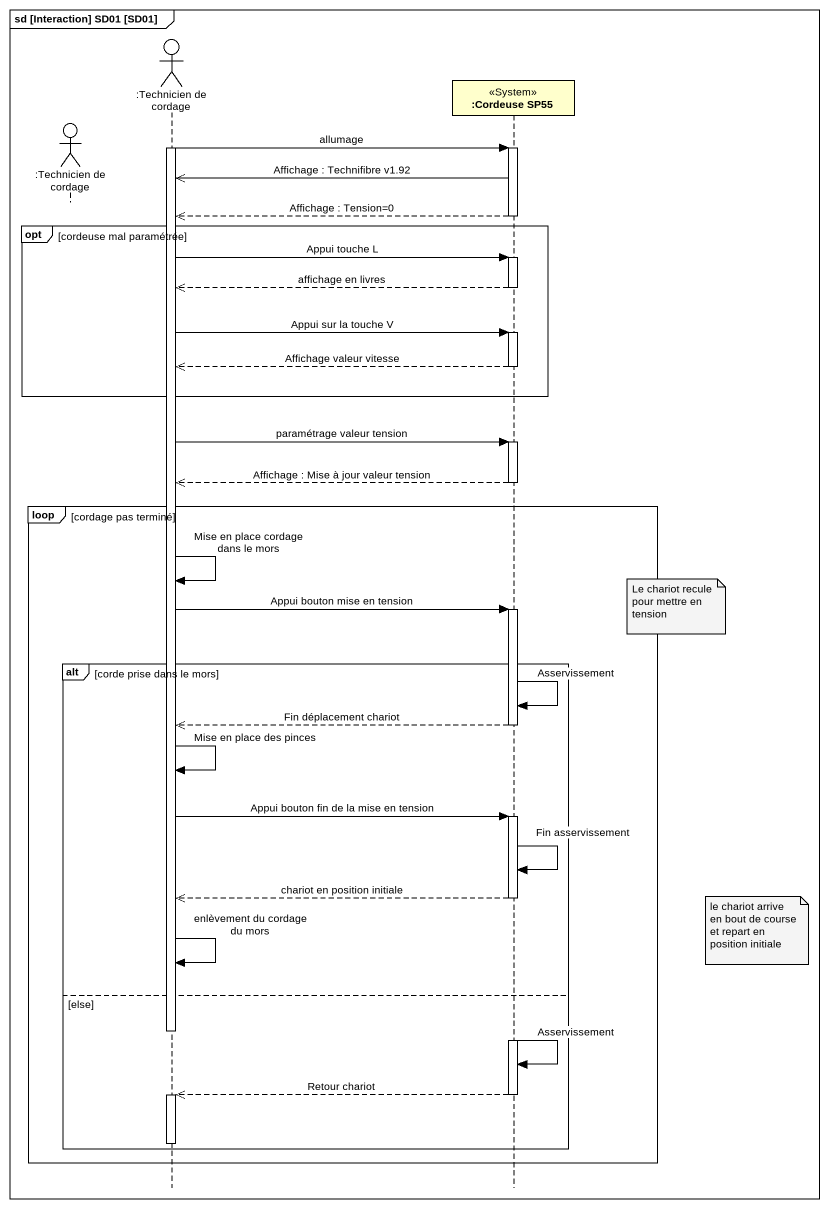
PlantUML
@startuml
mainframe sd [Interaction] SD01 [SD01]
hide footbox
actor ":Technicien de cordage" as Technicien_de_cordage
actor ":Technicien de cordage" as Technicien_de_cordage_2
participant ":Cordeuse SP55" as Cordeuse_SP55 <<System>>

activate Technicien_de_cordage_2
Technicien_de_cordage_2 -> Cordeuse_SP55 : allumage
activate Cordeuse_SP55
Cordeuse_SP55 ->> Technicien_de_cordage_2 : Affichage : Technifibre v1.92
Cordeuse_SP55 -->> Technicien_de_cordage_2 : Affichage : Tension=0
deactivate Cordeuse_SP55
opt cordeuse mal paramétrée
  Technicien_de_cordage_2 -> Cordeuse_SP55 : Appui touche L
  activate Cordeuse_SP55
  Cordeuse_SP55 -->> Technicien_de_cordage_2 : affichage en livres
  deactivate Cordeuse_SP55
  Technicien_de_cordage_2 -> Cordeuse_SP55 : Appui sur la touche V
  activate Cordeuse_SP55
  Cordeuse_SP55 -->> Technicien_de_cordage_2 : Affichage valeur vitesse
  deactivate Cordeuse_SP55
end
Technicien_de_cordage_2 -> Cordeuse_SP55 : paramétrage valeur tension
activate Cordeuse_SP55
Cordeuse_SP55 -->> Technicien_de_cordage_2 : Affichage : Mise à jour valeur tension
deactivate Cordeuse_SP55
loop cordage pas terminé
  Technicien_de_cordage_2 -> Technicien_de_cordage_2 : Mise en place cordage dans le mors
  note right of Cordeuse_SP55 : Le chariot recule pour mettre en tension
  Technicien_de_cordage_2 -> Cordeuse_SP55 : Appui bouton mise en tension
  activate Cordeuse_SP55
  alt corde prise dans le mors
    Cordeuse_SP55 -> Cordeuse_SP55 : Asservissement
    Cordeuse_SP55 -->> Technicien_de_cordage_2 : Fin déplacement chariot
    deactivate Cordeuse_SP55
    Technicien_de_cordage_2 -> Technicien_de_cordage_2 : Mise en place des pinces
    Technicien_de_cordage_2 -> Cordeuse_SP55 : Appui bouton fin de la mise en tension
    activate Cordeuse_SP55
    Cordeuse_SP55 -> Cordeuse_SP55 : Fin asservissement
    Cordeuse_SP55 -->> Technicien_de_cordage_2 : chariot en position initiale
    deactivate Cordeuse_SP55
    note right of Cordeuse_SP55 : le chariot arrive en bout de course et repart en position initiale
    Technicien_de_cordage_2 -> Technicien_de_cordage_2 : enlèvement du cordage du mors
  else else
    deactivate Technicien_de_cordage_2
    activate Cordeuse_SP55
    Cordeuse_SP55 -> Cordeuse_SP55 : Asservissement
    Cordeuse_SP55 -->> Technicien_de_cordage_2 : Retour chariot
    deactivate Cordeuse_SP55
    activate Technicien_de_cordage_2
    deactivate Technicien_de_cordage_2
  end
end
@enduml
